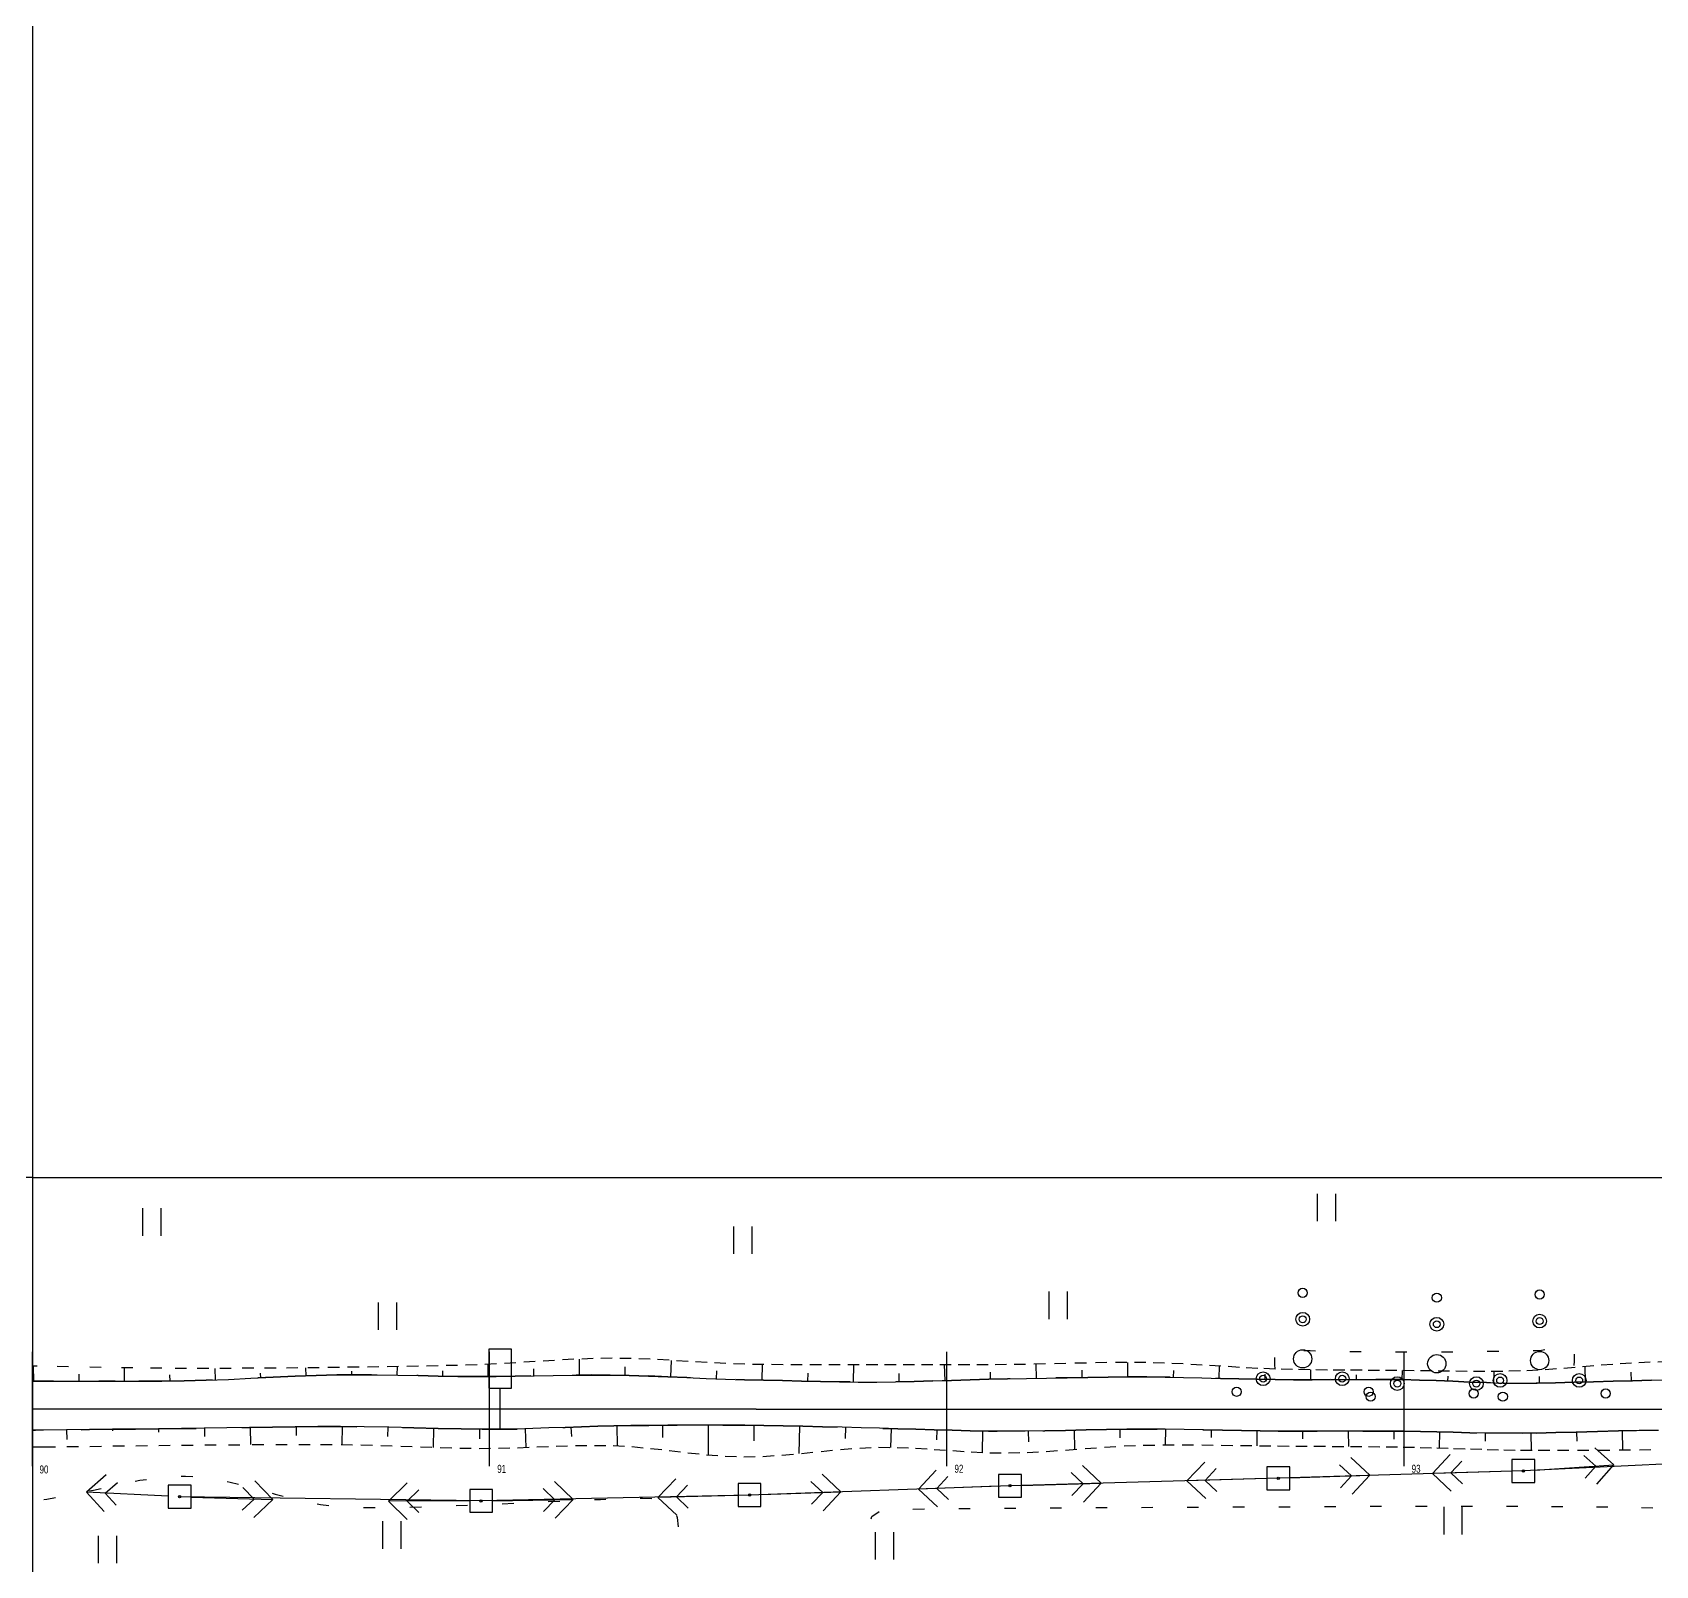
# Model space of a CAD drawing. Extents: x 2172 to 5772, y -842 to -248.
# Drawn here: x 4736.6 to 4807.6, y -627.6 to -560.5 of the extents above; entities that cross this region are included whole.
import ezdxf

# ---------------------------------------------------------------- set-up
doc = ezdxf.new("R2010")
doc.units = 0
doc.header["$MEASUREMENT"] = 0
for name, pattern in [('CONTI', [0]), ('STROT', [1.7, 0.5, -1.2]), ('TP0', [0])]:
    doc.linetypes.add(name, pattern=pattern)
doc.layers.get('0').update_dxf_attribs({"linetype": 'CONTINUOUS'})
for name, color, linetype in [('DEFAULT', 7, 'CONTI'), ('OTKOSDEFAULT', 32, 'CONTI'), ('SIT_LDEFAULT', 7, 'CONTI'), ('USLZNDEFAULT', 7, 'CONTI')]:
    doc.layers.add(name, color=color, linetype=linetype)
doc.styles.add('SHRFT', font='TXT', dxfattribs={"width": 8.75})

# ---------------------------------------------------------------- blocks, each defined once
blk = doc.blocks.new('BL_2010')
at = {"color": 0}
for centre, radius in [((0, 14.45), 1), ((0, 8.65), 1.5), ((0, 8.65), 0.75), ((0, 0), 2), ((-8.65, -4.35), 1.5), ((8.65, -4.35), 1.5), ((-14.45, -7.2), 1), ((-8.65, -4.35), 0.75), ((8.65, -4.35), 0.75), ((14.45, -7.2), 1)]:
    blk.add_circle(centre, radius, dxfattribs=at)
blk = doc.blocks.new('BL_27')
at = {"color": 0}
for p, q in [((2.5, 2.5), (-2.5, 2.5)), ((-2.5, 2.5), (-2.5, -2.5)), ((2.5, -2.5), (2.5, 2.5)), ((-2.5, -2.5), (2.5, -2.5))]:
    blk.add_line(p, q, dxfattribs=at)
blk.add_circle((0, 0), 0.25, dxfattribs=at)
blk = doc.blocks.new('BL_12')
at = {"color": 0}
for p, q in [((2.5, 17.5), (-2.5, 17.5)), ((-2.5, 17.5), (-2.5, 9)), ((2.5, 9), (2.5, 17.5)), ((-2.5, 9), (0, 9)), ((0, 0), (0, 9)), ((0, 9), (2.5, 9)), ((2, 0), (0, 0))]:
    blk.add_line(p, q, dxfattribs=at)
blk = doc.blocks.new('BL_2011')
at = {"color": 0}
for p, q in [((0, 0), (0, 6)), ((4, 0), (4, 6))]:
    blk.add_line(p, q, dxfattribs=at)

msp = doc.modelspace()

# ---------------------------------------------------------------- linework, layer by layer
at = {"linetype": 'Continuous'}
for p, q in [((4736.596, -380.462), (4736.596, -650.584)), ((4736.596, -402.82), (4736.596, -623.59)), ((4736.596, -610.584), (5570.216, -610.584))]:
    msp.add_line(p, q, dxfattribs=at)
at = {"linetype": 'TP0'}
msp.add_line((4736.596, -610.584), (4661.596, -610.584), dxfattribs=at)
at = {"layer": 'DEFAULT', "color": 12, "linetype": 'CONTI'}
for p, q in [((4736.596, -623.216), (4736.596, -618.216)), ((4756.596, -623.217), (4756.596, -618.216)), ((4776.595, -623.215), (4776.595, -618.215)), ((4796.596, -623.216), (4796.596, -618.215)), ((4737.171, -620.716), (4736.596, -620.716)), ((4738.941, -620.716), (4737.171, -620.716)), ((4740.711, -620.716), (4738.941, -620.716)), ((4742.482, -620.716), (4740.711, -620.716)), ((4744.252, -620.716), (4742.482, -620.716)), ((4768.252, -620.716), (4793.843, -620.716))]:
    msp.add_line(p, q, dxfattribs=at)
for points in [[(4744.336, -620.715, 0), (4744.251, -620.715, 0)], [(4744.583, -620.715, 0), (4744.336, -620.715, 0)], [(4745, -620.715, 0), (4744.583, -620.715, 0)], [(4745.582, -620.716, 0), (4745, -620.715, 0)], [(4746.328, -620.716, 0), (4745.582, -620.716, 0)], [(4747.241, -620.716, 0), (4746.328, -620.716, 0)], [(4748.32, -620.716, 0), (4747.241, -620.716, 0)], [(4749.566, -620.715, 0), (4748.32, -620.716, 0)], [(4750.978, -620.716, 0), (4749.566, -620.715, 0)], [(4752.556, -620.716, 0), (4750.978, -620.716, 0)], [(4754.301, -620.715, 0), (4752.556, -620.716, 0)], [(4756.211, -620.715, 0), (4754.301, -620.715, 0)], [(4758.288, -620.715, 0), (4756.211, -620.715, 0)], [(4760.528, -620.716, 0), (4758.288, -620.715, 0)], [(4762.937, -620.715, 0), (4760.528, -620.716, 0)], [(4765.511, -620.716, 0), (4762.937, -620.715, 0)], [(4768.252, -620.716, 0), (4765.511, -620.716, 0)], [(4793.843, -620.716, 0), (4796.072, -620.715, 0)], [(4796.072, -620.715, 0), (4798.196, -620.716, 0)], [(4798.196, -620.716, 0), (4800.21, -620.716, 0)], [(4800.21, -620.716, 0), (4802.114, -620.716, 0)], [(4802.114, -620.716, 0), (4803.911, -620.716, 0)], [(4803.911, -620.716, 0), (4805.598, -620.716, 0)], [(4805.598, -620.716, 0), (4807.175, -620.715, 0)], [(4807.175, -620.715, 0), (4808.645, -620.717, 0)]]:
    msp.add_polyline3d(points, dxfattribs=at)
at = {"layer": 'OTKOSDEFAULT', "color": 32, "linetype": 'STROT'}
for p, q in [((4736.807, -618.836, 38.355), (4736.596, -618.833, 38.357)), ((4738.179, -618.865, 38.341), (4736.807, -618.836, 38.355)), ((4739.599, -618.892, 38.325), (4738.179, -618.865, 38.341)), ((4740.987, -618.914, 38.311), (4739.599, -618.892, 38.325)), ((4742.26, -618.929, 38.297), (4740.987, -618.914, 38.311)), ((4743.338, -618.934, 38.286), (4742.26, -618.929, 38.297)), ((4744.305, -618.933, 38.279), (4743.338, -618.934, 38.286)), ((4745.287, -618.932, 38.273), (4744.305, -618.933, 38.279)), ((4746.273, -618.928, 38.266), (4745.287, -618.932, 38.273)), ((4747.251, -618.921, 38.259), (4746.273, -618.928, 38.266)), ((4748.209, -618.914, 38.253), (4747.251, -618.921, 38.259)), ((4749.138, -618.903, 38.246), (4748.209, -618.914, 38.253)), ((4750.023, -618.891, 38.24), (4749.138, -618.903, 38.246)), ((4750.883, -618.879, 38.232), (4750.023, -618.891, 38.24)), ((4751.748, -618.866, 38.224), (4750.883, -618.879, 38.232)), ((4752.615, -618.855, 38.215), (4751.748, -618.866, 38.224)), ((4753.478, -618.839, 38.207), (4752.615, -618.855, 38.215)), ((4754.339, -618.822, 38.198), (4753.478, -618.839, 38.207)), ((4755.196, -618.802, 38.19), (4754.339, -618.822, 38.198)), ((4756.044, -618.774, 38.182), (4755.196, -618.802, 38.19)), ((4756.891, -618.736, 38.181), (4756.044, -618.774, 38.182)), ((4757.74, -618.689, 38.18), (4756.891, -618.736, 38.181)), ((4758.59, -618.635, 38.179), (4757.74, -618.689, 38.18)), ((4759.438, -618.582, 38.178), (4758.59, -618.635, 38.179)), ((4760.284, -618.536, 38.177), (4759.438, -618.582, 38.178)), ((4761.124, -618.505, 38.176), (4760.284, -618.536, 38.177)), ((4761.956, -618.49, 38.175), (4761.124, -618.505, 38.176)), ((4762.785, -618.5, 38.15), (4761.956, -618.49, 38.175)), ((4763.615, -618.532, 38.125), (4762.785, -618.5, 38.15)), ((4764.444, -618.577, 38.1), (4763.615, -618.532, 38.125)), ((4765.275, -618.627, 38.075), (4764.444, -618.577, 38.1)), ((4766.105, -618.679, 38.049), (4765.275, -618.627, 38.075)), ((4766.935, -618.722, 38.024), (4766.105, -618.679, 38.049)), ((4767.764, -618.751, 37.999), (4766.935, -618.722, 38.024)), ((4768.597, -618.766, 38.007), (4767.764, -618.751, 37.999)), ((4769.431, -618.776, 38.015), (4768.597, -618.766, 38.007)), ((4770.27, -618.781, 38.024), (4769.431, -618.776, 38.015)), ((4771.106, -618.781, 38.032), (4770.27, -618.781, 38.024)), ((4771.935, -618.78, 38.04), (4771.106, -618.781, 38.032)), ((4772.759, -618.778, 38.048), (4771.935, -618.78, 38.04)), ((4773.57, -618.778, 38.056), (4772.759, -618.778, 38.048)), ((4774.375, -618.78, 38.058), (4773.57, -618.778, 38.056)), ((4775.18, -618.782, 38.059), (4774.375, -618.78, 38.058)), ((4775.986, -618.781, 38.06), (4775.18, -618.782, 38.059)), ((4776.791, -618.781, 38.061), (4775.986, -618.781, 38.06)), ((4777.596, -618.778, 38.063), (4776.791, -618.781, 38.061)), ((4778.402, -618.776, 38.064), (4777.596, -618.778, 38.063)), ((4779.207, -618.77, 38.065), (4778.402, -618.776, 38.064)), ((4780.037, -618.759, 38.066), (4779.207, -618.77, 38.065)), ((4780.906, -618.74, 38.066), (4780.037, -618.759, 38.066)), ((4781.799, -618.719, 38.066), (4780.906, -618.74, 38.066)), ((4782.701, -618.698, 38.066), (4781.799, -618.719, 38.066)), ((4783.596, -618.68, 38.066), (4782.701, -618.698, 38.066)), ((4784.467, -618.674, 38.066), (4783.596, -618.68, 38.066)), ((4785.3, -618.679, 38.066), (4784.467, -618.674, 38.066)), ((4786.116, -618.701, 38.065), (4785.3, -618.679, 38.066)), ((4786.94, -618.738, 38.063), (4786.116, -618.701, 38.065)), ((4787.766, -618.787, 38.062), (4786.94, -618.738, 38.063)), ((4788.587, -618.837, 38.061), (4787.766, -618.787, 38.062)), ((4789.399, -618.888, 38.059), (4788.587, -618.837, 38.061)), ((4790.194, -618.931, 38.058), (4789.399, -618.888, 38.059)), ((4790.965, -618.962, 38.057), (4790.194, -618.931, 38.058)), ((4791.723, -618.983, 38.06), (4790.965, -618.962, 38.057)), ((4792.484, -618.997, 38.064), (4791.723, -618.983, 38.06)), ((4793.243, -619.008, 38.068), (4792.484, -618.997, 38.064)), ((4794.001, -619.013, 38.071), (4793.243, -619.008, 38.068)), ((4794.761, -619.018, 38.075), (4794.001, -619.013, 38.071)), ((4795.52, -619.021, 38.079), (4794.761, -619.018, 38.075)), ((4796.28, -619.025, 38.082), (4795.52, -619.021, 38.079)), ((4797.044, -619.033, 38.075), (4796.28, -619.025, 38.082)), ((4797.813, -619.044, 38.068), (4797.044, -619.033, 38.075)), ((4798.585, -619.058, 38.061), (4797.813, -619.044, 38.068)), ((4799.36, -619.068, 38.054), (4798.585, -619.058, 38.061)), ((4800.136, -619.072, 38.047), (4799.36, -619.068, 38.054)), ((4800.911, -619.066, 38.04), (4800.136, -619.072, 38.047)), ((4801.685, -619.047, 38.033), (4800.911, -619.066, 38.04)), ((4802.467, -619.01, 38.033), (4801.685, -619.047, 38.033)), ((4803.266, -618.956, 38.032), (4802.467, -619.01, 38.033)), ((4804.08, -618.891, 38.032), (4803.266, -618.956, 38.032)), ((4804.899, -618.823, 38.032), (4804.08, -618.891, 38.032)), ((4805.723, -618.758, 38.032), (4804.899, -618.823, 38.032)), ((4806.547, -618.706, 38.032), (4805.723, -618.758, 38.032)), ((4807.367, -618.668, 38.032), (4806.547, -618.706, 38.032)), ((4808.204, -618.651, 38.027), (4807.367, -618.668, 38.032)), ((4736.596, -622.37, 38.304), (4737.099, -622.366, 38.298)), ((4737.099, -622.366, 38.298), (4738.106, -622.356, 38.285)), ((4738.106, -622.356, 38.285), (4739.111, -622.343, 38.272)), ((4739.111, -622.343, 38.272), (4740.117, -622.328, 38.259)), ((4740.117, -622.328, 38.259), (4741.122, -622.314, 38.246)), ((4741.122, -622.314, 38.246), (4742.124, -622.301, 38.233)), ((4742.124, -622.301, 38.233), (4743.123, -622.29, 38.22)), ((4743.123, -622.29, 38.22), (4744.137, -622.282, 38.208)), ((4744.137, -622.282, 38.208), (4745.173, -622.274, 38.196)), ((4745.173, -622.274, 38.196), (4746.213, -622.267, 38.183)), ((4746.213, -622.267, 38.183), (4747.243, -622.262, 38.171)), ((4747.243, -622.262, 38.171), (4748.245, -622.258, 38.159)), ((4748.245, -622.258, 38.159), (4749.201, -622.258, 38.147)), ((4749.201, -622.258, 38.147), (4750.1, -622.262, 38.137)), ((4750.1, -622.262, 38.137), (4750.965, -622.277, 38.124)), ((4750.965, -622.277, 38.124), (4751.835, -622.302, 38.111)), ((4751.835, -622.302, 38.111), (4752.704, -622.334, 38.098)), ((4752.704, -622.334, 38.098), (4753.57, -622.367, 38.085)), ((4753.57, -622.367, 38.085), (4754.435, -622.398, 38.072)), ((4754.435, -622.398, 38.072), (4755.289, -622.422, 38.06)), ((4755.289, -622.422, 38.06), (4756.135, -622.432, 38.047)), ((4756.135, -622.432, 38.047), (4756.977, -622.423, 38.041)), ((4756.977, -622.423, 38.041), (4757.82, -622.401, 38.035)), ((4757.82, -622.401, 38.035), (4758.665, -622.37, 38.029)), ((4758.665, -622.37, 38.029), (4759.507, -622.337, 38.023)), ((4759.507, -622.337, 38.023), (4760.347, -622.312, 38.016)), ((4760.347, -622.312, 38.016), (4761.179, -622.302, 38.01)), ((4761.179, -622.302, 38.01), (4762.002, -622.312, 38.004)), ((4762.002, -622.312, 38.004), (4762.82, -622.357, 37.991)), ((4762.82, -622.357, 37.991), (4763.637, -622.432, 37.977)), ((4763.637, -622.432, 37.977), (4764.452, -622.524, 37.964)), ((4764.452, -622.524, 37.964), (4765.267, -622.621, 37.95)), ((4765.267, -622.621, 37.95), (4766.084, -622.708, 37.936)), ((4769.383, -622.727, 37.921), (4770.237, -622.65, 37.927)), ((4770.237, -622.65, 37.927), (4771.093, -622.564, 37.933)), ((4771.093, -622.564, 37.933), (4771.945, -622.482, 37.939)), ((4771.945, -622.482, 37.939), (4772.784, -622.418, 37.945)), ((4772.784, -622.418, 37.945), (4773.607, -622.386, 37.951)), ((4773.607, -622.386, 37.951), (4774.418, -622.392, 37.94)), ((4774.418, -622.392, 37.94), (4775.23, -622.426, 37.929)), ((4775.23, -622.426, 37.929), (4776.04, -622.476, 37.918)), ((4776.04, -622.476, 37.918), (4776.852, -622.532, 37.908)), ((4776.852, -622.532, 37.908), (4777.665, -622.584, 37.897)), ((4777.665, -622.584, 37.897), (4778.476, -622.62, 37.886)), ((4778.476, -622.62, 37.886), (4779.287, -622.63, 37.875)), ((4779.287, -622.63, 37.875), (4780.107, -622.609, 37.877)), ((4780.107, -622.609, 37.877), (4780.943, -622.566, 37.88)), ((4780.943, -622.566, 37.88), (4781.79, -622.506, 37.883)), ((4781.79, -622.506, 37.883), (4782.641, -622.442, 37.886)), ((4782.641, -622.442, 37.886), (4783.496, -622.379, 37.888)), ((4783.496, -622.379, 37.888), (4784.348, -622.327, 37.891)), ((4784.348, -622.327, 37.891), (4785.191, -622.293, 37.894)), ((4785.191, -622.293, 37.894), (4786.038, -622.279, 37.9)), ((4786.038, -622.279, 37.9), (4786.891, -622.275, 37.905)), ((4786.891, -622.275, 37.905), (4787.748, -622.281, 37.911)), ((4787.748, -622.281, 37.911), (4788.601, -622.292, 37.917)), ((4788.601, -622.292, 37.917), (4789.444, -622.306, 37.923)), ((4789.444, -622.306, 37.923), (4790.268, -622.318, 37.929)), ((4790.268, -622.318, 37.929), (4791.067, -622.328, 37.934)), ((4791.067, -622.328, 37.934), (4791.858, -622.332, 37.931)), ((4791.858, -622.332, 37.931), (4792.657, -622.338, 37.927)), ((4792.657, -622.338, 37.927), (4793.458, -622.343, 37.924)), ((4793.458, -622.343, 37.924), (4794.255, -622.348, 37.92)), ((4794.255, -622.348, 37.92), (4795.043, -622.355, 37.917)), ((4795.043, -622.355, 37.917), (4795.813, -622.365, 37.914)), ((4795.813, -622.365, 37.914), (4796.561, -622.374, 37.91)), ((4796.561, -622.374, 37.91), (4797.296, -622.389, 37.913)), ((4797.296, -622.389, 37.913), (4798.03, -622.411, 37.917)), ((4798.03, -622.411, 37.917), (4798.764, -622.433, 37.92)), ((4798.764, -622.433, 37.92), (4799.498, -622.457, 37.923)), ((4799.498, -622.457, 37.923), (4800.231, -622.479, 37.926)), ((4800.231, -622.479, 37.926), (4800.965, -622.497, 37.929)), ((4800.965, -622.497, 37.929), (4801.696, -622.506, 37.932)), ((4801.696, -622.506, 37.932), (4802.468, -622.509, 37.927)), ((4802.468, -622.509, 37.927), (4803.305, -622.51, 37.922)), ((4803.305, -622.51, 37.922), (4804.186, -622.51, 37.916)), ((4804.186, -622.51, 37.916), (4805.093, -622.506, 37.91)), ((4805.093, -622.506, 37.91), (4806.002, -622.501, 37.904)), ((4806.002, -622.501, 37.904), (4806.897, -622.493, 37.899)), ((4806.897, -622.493, 37.899), (4807.754, -622.482, 37.893)), ((4766.084, -622.708, 37.936), (4766.898, -622.772, 37.923)), ((4766.898, -622.772, 37.923), (4767.715, -622.799, 37.909)), ((4767.715, -622.799, 37.909), (4768.541, -622.782, 37.915)), ((4768.541, -622.782, 37.915), (4769.383, -622.727, 37.921))]:
    msp.add_line(p, q, dxfattribs=at)
at = {"layer": 'OTKOSDEFAULT', "color": 32}
for p, q in [((4736.65, -619.498), (4736.643, -618.833)), ((4740.628, -619.497), (4740.629, -618.91)), ((4744.602, -619.435), (4744.584, -618.934)), ((4746.586, -619.346), (4746.576, -619.136)), ((4748.573, -619.258), (4748.561, -618.911)), ((4750.561, -619.211), (4750.561, -619.049)), ((4752.552, -619.231), (4752.559, -618.856)), ((4754.542, -619.271), (4754.547, -619.045)), ((4756.533, -619.284), (4756.531, -618.753)), ((4758.529, -619.258), (4758.524, -618.949)), ((4760.526, -619.227), (4760.52, -618.527)), ((4762.521, -619.238), (4762.529, -618.868)), ((4764.517, -619.304), (4764.545, -618.583)), ((4766.514, -619.387), (4766.528, -619.045)), ((4768.514, -619.447), (4768.531, -618.765)), ((4770.514, -619.496), (4770.523, -619.14)), ((4772.516, -619.528), (4772.522, -618.779)), ((4776.516, -619.468), (4776.495, -618.78)), ((4778.512, -619.409), (4778.504, -619.092)), ((4780.512, -619.367), (4780.499, -618.749)), ((4782.513, -619.33), (4782.509, -619.017)), ((4784.514, -619.305), (4784.509, -618.674)), ((4786.514, -619.319), (4786.519, -619.021)), ((4788.514, -619.368), (4788.529, -618.834)), ((4792.515, -619.429), (4792.514, -618.996)), ((4796.516, -619.427), (4796.523, -619.027)), ((4800.523, -619.564), (4800.537, -619.07)), ((4804.535, -619.53), (4804.516, -618.854)), ((4806.544, -619.474), (4806.534, -619.092)), ((4736.596, -619.497, 38.473), (4737.042, -619.492, 38.469)), ((4737.042, -619.492, 38.469), (4738.098, -619.489, 38.459)), ((4738.098, -619.489, 38.459), (4739.156, -619.493, 38.448)), ((4738.639, -619.493), (4738.64, -619.183)), ((4739.156, -619.493, 38.448), (4740.209, -619.496, 38.438)), ((4740.209, -619.496, 38.438), (4741.246, -619.498, 38.427)), ((4741.246, -619.498, 38.427), (4742.257, -619.493, 38.417)), ((4742.257, -619.493, 38.417), (4743.232, -619.479, 38.407)), ((4742.614, -619.488), (4742.611, -619.21)), ((4743.232, -619.479, 38.407), (4744.196, -619.45, 38.393)), ((4744.196, -619.45, 38.393), (4745.173, -619.412, 38.378)), ((4745.173, -619.412, 38.378), (4746.154, -619.366, 38.363)), ((4746.154, -619.366, 38.363), (4747.126, -619.319, 38.348)), ((4747.126, -619.319, 38.348), (4748.084, -619.276, 38.334)), ((4748.084, -619.276, 38.334), (4749.014, -619.24, 38.319)), ((4749.014, -619.24, 38.319), (4749.911, -619.216, 38.306)), ((4749.911, -619.216, 38.306), (4750.792, -619.21, 38.3)), ((4750.792, -619.21, 38.3), (4751.682, -619.216, 38.293)), ((4751.682, -619.216, 38.293), (4752.574, -619.231, 38.287)), ((4752.574, -619.231, 38.287), (4753.463, -619.249, 38.28)), ((4753.463, -619.249, 38.28), (4754.342, -619.268, 38.274)), ((4754.342, -619.268, 38.274), (4755.206, -619.282, 38.268)), ((4755.206, -619.282, 38.268), (4756.049, -619.288, 38.262)), ((4756.049, -619.288, 38.262), (4756.879, -619.283, 38.258)), ((4756.879, -619.283, 38.258), (4757.709, -619.27, 38.254)), ((4757.709, -619.27, 38.254), (4758.541, -619.257, 38.25)), ((4758.541, -619.257, 38.25), (4759.371, -619.241, 38.246)), ((4759.371, -619.241, 38.246), (4760.202, -619.229, 38.242)), ((4760.202, -619.229, 38.242), (4761.032, -619.223, 38.238)), ((4761.032, -619.223, 38.238), (4761.864, -619.226, 38.234)), ((4761.864, -619.226, 38.234), (4762.699, -619.241, 38.228)), ((4762.699, -619.241, 38.228), (4763.539, -619.267, 38.221)), ((4763.539, -619.267, 38.221), (4764.384, -619.298, 38.215)), ((4764.384, -619.298, 38.215), (4765.228, -619.333, 38.208)), ((4765.228, -619.333, 38.208), (4766.071, -619.37, 38.201)), ((4766.071, -619.37, 38.201), (4766.91, -619.402, 38.195)), ((4766.91, -619.402, 38.195), (4767.742, -619.427, 38.188)), ((4767.742, -619.427, 38.188), (4768.572, -619.448, 38.182)), ((4768.572, -619.448, 38.182), (4769.404, -619.469, 38.176)), ((4769.404, -619.469, 38.176), (4770.236, -619.49, 38.169)), ((4770.236, -619.49, 38.169), (4771.067, -619.508, 38.163)), ((4771.067, -619.508, 38.163), (4771.895, -619.521, 38.156)), ((4771.895, -619.521, 38.156), (4772.72, -619.529, 38.15)), ((4772.72, -619.529, 38.15), (4773.539, -619.53, 38.143)), ((4773.539, -619.53, 38.143), (4774.355, -619.522, 38.138)), ((4774.355, -619.522, 38.138), (4775.169, -619.506, 38.133)), ((4774.515, -619.519), (4774.51, -619.15)), ((4775.169, -619.506, 38.133), (4775.986, -619.484, 38.128)), ((4775.986, -619.484, 38.128), (4776.8, -619.46, 38.123)), ((4776.8, -619.46, 38.123), (4777.615, -619.435, 38.117)), ((4777.615, -619.435, 38.117), (4778.432, -619.411, 38.112)), ((4778.432, -619.411, 38.112), (4779.246, -619.393, 38.107)), ((4779.246, -619.393, 38.107), (4780.084, -619.376, 38.101)), ((4780.084, -619.376, 38.101), (4780.961, -619.358, 38.095)), ((4780.961, -619.358, 38.095), (4781.859, -619.341, 38.088)), ((4781.859, -619.341, 38.088), (4782.762, -619.326, 38.081)), ((4782.762, -619.326, 38.081), (4783.656, -619.315, 38.075)), ((4783.656, -619.315, 38.075), (4784.524, -619.306, 38.069)), ((4784.524, -619.306, 38.069), (4785.351, -619.305, 38.063)), ((4785.351, -619.305, 38.063), (4786.154, -619.312, 38.064)), ((4786.154, -619.312, 38.064), (4786.956, -619.328, 38.065)), ((4786.956, -619.328, 38.065), (4787.758, -619.347, 38.066)), ((4787.758, -619.347, 38.066), (4788.563, -619.369, 38.067)), ((4788.563, -619.369, 38.067), (4789.364, -619.392, 38.069)), ((4789.364, -619.392, 38.069), (4790.165, -619.41, 38.07)), ((4790.165, -619.41, 38.07), (4790.961, -619.423, 38.071)), ((4790.515, -619.416), (4790.518, -619.179)), ((4790.961, -619.423, 38.071), (4791.764, -619.429, 38.072)), ((4791.764, -619.429, 38.072), (4792.58, -619.429, 38.072)), ((4792.58, -619.429, 38.072), (4793.397, -619.425, 38.073)), ((4793.397, -619.425, 38.073), (4794.209, -619.421, 38.073)), ((4794.209, -619.421, 38.073), (4795.008, -619.418, 38.074)), ((4794.515, -619.42), (4794.515, -619.218)), ((4795.008, -619.418, 38.074), (4795.786, -619.419, 38.074)), ((4795.786, -619.419, 38.074), (4796.536, -619.426, 38.075)), ((4796.536, -619.426, 38.075), (4797.269, -619.443, 38.076)), ((4797.269, -619.443, 38.076), (4798, -619.468, 38.076)), ((4798, -619.468, 38.076), (4798.733, -619.498, 38.077)), ((4798.519, -619.489), (4798.528, -619.273)), ((4798.733, -619.498, 38.077), (4799.466, -619.529, 38.078)), ((4799.466, -619.529, 38.078), (4800.2, -619.555, 38.079)), ((4800.2, -619.555, 38.079), (4800.932, -619.576, 38.079)), ((4800.932, -619.576, 38.079), (4801.665, -619.583, 38.08)), ((4801.665, -619.583, 38.08), (4802.422, -619.578, 38.074)), ((4802.422, -619.578, 38.074), (4803.219, -619.564, 38.067)), ((4802.528, -619.576), (4802.524, -619.291)), ((4803.219, -619.564, 38.067), (4804.045, -619.543, 38.06)), ((4804.045, -619.543, 38.06), (4804.89, -619.521, 38.053)), ((4804.89, -619.521, 38.053), (4805.741, -619.496, 38.046)), ((4805.741, -619.496, 38.046), (4806.59, -619.472, 38.039)), ((4806.59, -619.472, 38.039), (4807.426, -619.454, 38.032)), ((4807.426, -619.454, 38.032), (4808.262, -619.439, 38.029)), ((4737.074, -621.634, 38.445), (4736.596, -621.641, 38.448)), ((4738.084, -621.622, 38.438), (4737.074, -621.634, 38.445)), ((4739.093, -621.611, 38.431), (4738.084, -621.622, 38.438)), ((4738.09, -621.623), (4738.095, -622.049)), ((4740.101, -621.599, 38.425), (4739.093, -621.611, 38.431)), ((4740.099, -621.599), (4740.099, -621.67)), ((4741.108, -621.588, 38.418), (4740.101, -621.599, 38.425)), ((4742.11, -621.577, 38.411), (4741.108, -621.588, 38.418)), ((4742.108, -621.577), (4742.11, -621.716)), ((4743.109, -621.565, 38.405), (4742.11, -621.577, 38.411)), ((4744.104, -621.552, 38.394), (4743.109, -621.565, 38.405)), ((4745.101, -621.535, 38.383), (4744.104, -621.552, 38.394)), ((4744.116, -621.551), (4744.121, -621.918)), ((4746.096, -621.518, 38.372), (4745.101, -621.535, 38.383)), ((4747.093, -621.503, 38.361), (4746.096, -621.518, 38.372)), ((4746.125, -621.517), (4746.136, -622.267)), ((4748.087, -621.491, 38.35), (4747.093, -621.503, 38.361)), ((4749.083, -621.481, 38.34), (4748.087, -621.491, 38.35)), ((4748.131, -621.491), (4748.135, -621.875)), ((4750.077, -621.479, 38.329), (4749.083, -621.481, 38.34)), ((4751.107, -621.487, 38.312), (4750.077, -621.479, 38.329)), ((4750.137, -621.48), (4750.134, -622.263)), ((4752.184, -621.506, 38.294), (4751.107, -621.487, 38.312)), ((4752.142, -621.505), (4752.134, -621.91)), ((4753.275, -621.531, 38.276), (4752.184, -621.506, 38.294)), ((4754.343, -621.557, 38.258), (4753.275, -621.531, 38.276)), ((4754.146, -621.552), (4754.127, -622.387)), ((4755.352, -621.579, 38.241), (4754.343, -621.557, 38.258)), ((4756.27, -621.591, 38.226), (4755.352, -621.579, 38.241)), ((4756.149, -621.591), (4756.145, -622.012)), ((4757.057, -621.595, 38.213), (4756.27, -621.591, 38.226)), ((4757.769, -621.586, 38.209), (4757.057, -621.595, 38.213)), ((4758.479, -621.566, 38.205), (4757.769, -621.586, 38.209)), ((4758.153, -621.576), (4758.175, -622.387)), ((4759.192, -621.54, 38.201), (4758.479, -621.566, 38.205)), ((4759.902, -621.514, 38.197), (4759.192, -621.54, 38.201)), ((4760.614, -621.487, 38.192), (4759.902, -621.514, 38.197)), ((4760.153, -621.504), (4760.17, -621.912)), ((4761.324, -621.463, 38.188), (4760.614, -621.487, 38.192)), ((4762.035, -621.447, 38.184), (4761.324, -621.463, 38.188)), ((4762.773, -621.435, 38.184), (4762.035, -621.447, 38.184)), ((4762.155, -621.444), (4762.172, -622.323)), ((4763.562, -621.428, 38.184), (4762.773, -621.435, 38.184)), ((4764.384, -621.42, 38.184), (4763.562, -621.428, 38.184)), ((4764.156, -621.423), (4764.16, -621.958)), ((4765.228, -621.417, 38.185), (4764.384, -621.42, 38.184)), ((4766.08, -621.414, 38.185), (4765.228, -621.417, 38.185)), ((4766.928, -621.416, 38.185), (4766.08, -621.414, 38.185)), ((4766.156, -621.414), (4766.156, -622.714)), ((4767.759, -621.421, 38.185), (4766.928, -621.416, 38.185)), ((4768.59, -621.43, 38.176), (4767.759, -621.421, 38.185)), ((4768.155, -621.426), (4768.148, -622.108)), ((4769.438, -621.446, 38.166), (4768.59, -621.43, 38.176)), ((4770.296, -621.465, 38.157), (4769.438, -621.446, 38.166)), ((4770.156, -621.461), (4770.128, -622.659)), ((4771.158, -621.488, 38.147), (4770.296, -621.465, 38.157)), ((4772.011, -621.51, 38.137), (4771.158, -621.488, 38.147)), ((4772.845, -621.532, 38.128), (4772.011, -621.51, 38.137)), ((4772.157, -621.515), (4772.145, -621.993)), ((4773.655, -621.552, 38.119), (4772.845, -621.532, 38.128)), ((4774.447, -621.572, 38.116), (4773.655, -621.552, 38.119)), ((4774.157, -621.564), (4774.136, -622.39)), ((4775.241, -621.593, 38.112), (4774.447, -621.572, 38.116)), ((4776.035, -621.619, 38.109), (4775.241, -621.593, 38.112)), ((4776.827, -621.639, 38.105), (4776.035, -621.619, 38.109)), ((4776.157, -621.621), (4776.144, -622.053)), ((4777.621, -621.66, 38.102), (4776.827, -621.639, 38.105)), ((4778.414, -621.673, 38.098), (4777.621, -621.66, 38.102)), ((4778.157, -621.669), (4778.142, -622.606)), ((4779.206, -621.68, 38.095), (4778.414, -621.673, 38.098)), ((4780.026, -621.677, 38.087), (4779.206, -621.68, 38.095)), ((4780.89, -621.666, 38.079), (4780.026, -621.677, 38.087)), ((4780.158, -621.674), (4780.164, -622.141)), ((4781.781, -621.646, 38.07), (4780.89, -621.666, 38.079)), ((4782.685, -621.627, 38.062), (4781.781, -621.646, 38.07)), ((4782.16, -621.638), (4782.178, -622.476)), ((4783.586, -621.608, 38.053), (4782.685, -621.627, 38.062)), ((4784.468, -621.594, 38.044), (4783.586, -621.608, 38.053)), ((4784.159, -621.599), (4784.164, -621.968)), ((4785.316, -621.588, 38.036), (4784.468, -621.594, 38.044)), ((4786.147, -621.592, 38.04), (4785.316, -621.588, 38.036)), ((4786.983, -621.603, 38.045), (4786.147, -621.592, 38.04)), ((4786.159, -621.592), (4786.152, -622.277)), ((4787.822, -621.619, 38.049), (4786.983, -621.603, 38.045)), ((4788.658, -621.636, 38.053), (4787.822, -621.619, 38.049)), ((4788.16, -621.626), (4788.153, -621.956)), ((4789.485, -621.653, 38.058), (4788.658, -621.636, 38.053)), ((4790.299, -621.669, 38.062), (4789.485, -621.653, 38.058)), ((4790.161, -621.667), (4790.15, -622.316)), ((4791.096, -621.678, 38.066), (4790.299, -621.669, 38.062)), ((4791.889, -621.683, 38.065), (4791.096, -621.678, 38.066)), ((4792.694, -621.683, 38.063), (4791.889, -621.683, 38.065)), ((4792.159, -621.683), (4792.159, -622.009)), ((4793.501, -621.683, 38.062), (4792.694, -621.683, 38.063)), ((4794.305, -621.68, 38.061), (4793.501, -621.683, 38.062)), ((4794.159, -621.68), (4794.161, -622.347)), ((4795.092, -621.679, 38.059), (4794.305, -621.68, 38.061)), ((4795.859, -621.681, 38.058), (4795.092, -621.679, 38.059)), ((4796.595, -621.683, 38.057), (4795.859, -621.681, 38.058)), ((4796.155, -621.682), (4796.153, -622.026)), ((4797.313, -621.693, 38.059), (4796.595, -621.683, 38.057)), ((4798.032, -621.708, 38.061), (4797.313, -621.693, 38.059)), ((4798.751, -621.727, 38.063), (4798.032, -621.708, 38.061)), ((4798.154, -621.711), (4798.138, -622.413)), ((4799.468, -621.746, 38.065), (4798.751, -621.727, 38.063)), ((4800.187, -621.761, 38.068), (4799.468, -621.746, 38.065)), ((4800.151, -621.761), (4800.144, -622.119)), ((4800.904, -621.771, 38.07), (4800.187, -621.761, 38.068)), ((4801.622, -621.771, 38.072), (4800.904, -621.771, 38.07)), ((4802.388, -621.761, 38.071), (4801.622, -621.771, 38.072)), ((4802.146, -621.765), (4802.157, -622.507)), ((4803.231, -621.741, 38.07), (4802.388, -621.761, 38.071)), ((4804.128, -621.717, 38.069), (4803.231, -621.741, 38.07)), ((4805.053, -621.692, 38.068), (4804.128, -621.717, 38.069)), ((4804.14, -621.716), (4804.15, -622.114)), ((4805.976, -621.67, 38.066), (4805.053, -621.692, 38.068)), ((4806.875, -621.652, 38.065), (4805.976, -621.67, 38.066)), ((4806.135, -621.668), (4806.151, -622.5)), ((4807.724, -621.643, 38.064), (4806.875, -621.652, 38.065))]:
    msp.add_line(p, q, dxfattribs=at)
at = {"layer": 'SIT_LDEFAULT', "color": 7}
for p, q in [((4792.22, -618.146), (4792.492, -618.154)), ((4792.492, -618.152), (4792.722, -618.159)), ((4794.222, -618.196), (4794.394, -618.198)), ((4794.395, -618.196), (4794.723, -618.198)), ((4796.223, -618.212), (4796.494, -618.212)), ((4796.494, -618.212), (4796.725, -618.213)), ((4798.231, -618.207), (4798.732, -618.202)), ((4800.239, -618.183), (4800.645, -618.179)), ((4800.645, -618.177), (4800.742, -618.175)), ((4802.251, -618.153), (4802.374, -618.152)), ((4802.374, -618.152), (4802.612, -618.13)), ((4802.612, -618.13), (4802.753, -618.106)), ((4804.033, -618.306), (4804.041, -618.359)), ((4804.041, -618.359), (4804.042, -618.616)), ((4790.94, -618.661), (4790.942, -618.492)), ((4790.95, -618.811), (4790.94, -618.661)), ((4790.942, -618.492), (4790.946, -618.463)), ((4790.96, -618.92), (4790.95, -618.811)), ((4790.965, -618.962), (4790.96, -618.92)), ((4804.042, -618.616), (4804.027, -618.805)), ((4737.042, -619.492), (4736.596, -619.497)), ((4737.511, -619.49), (4737.042, -619.49)), ((4740.209, -619.496), (4739.497, -619.495)), ((4741.246, -619.5), (4740.209, -619.498)), ((4742.257, -619.493), (4741.246, -619.496)), ((4743.232, -619.479), (4742.257, -619.493)), ((4744.196, -619.45), (4743.232, -619.479)), ((4744.466, -619.441), (4744.196, -619.452)), ((4747.126, -619.319), (4746.451, -619.352)), ((4748.084, -619.276), (4747.126, -619.319)), ((4749.014, -619.24), (4748.084, -619.276)), ((4749.911, -619.216), (4749.014, -619.24)), ((4750.792, -619.21), (4749.911, -619.216)), ((4751.421, -619.213), (4750.792, -619.208)), ((4753.463, -619.249), (4753.411, -619.249)), ((4754.342, -619.268), (4753.463, -619.247)), ((4755.206, -619.282), (4754.342, -619.268)), ((4756.049, -619.288), (4755.206, -619.282)), ((4756.879, -619.283), (4756.049, -619.288)), ((4757.709, -619.27), (4756.879, -619.283)), ((4758.391, -619.261), (4757.709, -619.272)), ((4761.032, -619.221), (4760.384, -619.226)), ((4761.864, -619.226), (4761.032, -619.223)), ((4762.699, -619.241), (4761.864, -619.226)), ((4763.539, -619.267), (4762.699, -619.241)), ((4764.384, -619.298), (4763.539, -619.265)), ((4765.228, -619.333), (4764.384, -619.298)), ((4765.376, -619.34), (4765.228, -619.333)), ((4767.742, -619.427), (4767.372, -619.416)), ((4768.572, -619.448), (4767.742, -619.427)), ((4769.404, -619.469), (4768.572, -619.448)), ((4770.236, -619.49), (4769.404, -619.469)), ((4771.067, -619.506), (4770.236, -619.488)), ((4771.895, -619.521), (4771.067, -619.508)), ((4772.37, -619.525), (4771.895, -619.521)), ((4775.169, -619.506), (4774.369, -619.521)), ((4775.986, -619.484), (4775.169, -619.506)), ((4776.8, -619.46), (4775.986, -619.486)), ((4777.615, -619.437), (4776.8, -619.462)), ((4778.432, -619.411), (4777.615, -619.435)), ((4779.246, -619.393), (4778.432, -619.411)), ((4779.369, -619.39), (4779.246, -619.393)), ((4781.859, -619.339), (4781.368, -619.349)), ((4782.762, -619.326), (4781.859, -619.341)), ((4783.656, -619.315), (4782.762, -619.326)), ((4784.524, -619.306), (4783.656, -619.315)), ((4785.351, -619.305), (4784.524, -619.306)), ((4786.154, -619.312), (4785.351, -619.305)), ((4786.37, -619.317), (4786.154, -619.312)), ((4788.563, -619.369), (4788.367, -619.364)), ((4789.364, -619.392), (4788.563, -619.369)), ((4790.165, -619.41), (4789.364, -619.392)), ((4790.961, -619.423), (4790.165, -619.41)), ((4791.764, -619.429), (4790.961, -619.423)), ((4792.58, -619.429), (4791.764, -619.429)), ((4793.365, -619.425), (4792.58, -619.429)), ((4795.786, -619.419), (4795.367, -619.419)), ((4796.536, -619.426), (4795.786, -619.419)), ((4797.269, -619.443), (4796.536, -619.426)), ((4798, -619.468), (4797.269, -619.443)), ((4798.733, -619.498), (4798, -619.468)), ((4799.466, -619.529), (4798.733, -619.498)), ((4800.2, -619.555), (4799.466, -619.529)), ((4800.372, -619.558), (4800.2, -619.553)), ((4802.422, -619.578), (4802.379, -619.579)), ((4803.219, -619.564), (4802.422, -619.578)), ((4804.045, -619.541), (4803.22, -619.562)), ((4804.891, -619.519), (4804.045, -619.541)), ((4805.741, -619.496), (4804.89, -619.521)), ((4806.59, -619.472), (4805.741, -619.496)), ((4807.4, -619.454), (4806.59, -619.472)), ((4736.596, -621.643), (4736.723, -621.641)), ((4738.73, -621.618), (4739.092, -621.613)), ((4739.093, -621.611), (4740.101, -621.599)), ((4740.101, -621.599), (4741.108, -621.588)), ((4741.108, -621.588), (4742.11, -621.577)), ((4742.11, -621.577), (4743.109, -621.565)), ((4743.109, -621.565), (4743.754, -621.556)), ((4745.76, -621.526), (4746.096, -621.52)), ((4746.096, -621.518), (4747.093, -621.503)), ((4747.093, -621.503), (4748.087, -621.491)), ((4748.087, -621.491), (4749.083, -621.481)), ((4749.083, -621.481), (4750.077, -621.479)), ((4750.077, -621.481), (4750.779, -621.486)), ((4752.783, -621.52), (4753.275, -621.531)), ((4753.275, -621.531), (4754.343, -621.557)), ((4754.343, -621.557), (4755.352, -621.579)), ((4755.352, -621.581), (4756.27, -621.593)), ((4756.27, -621.591), (4757.057, -621.595)), ((4757.057, -621.595), (4757.769, -621.586)), ((4757.769, -621.586), (4757.793, -621.586)), ((4759.795, -621.517), (4759.902, -621.514)), ((4759.902, -621.514), (4760.614, -621.487)), ((4760.614, -621.487), (4761.324, -621.463)), ((4761.324, -621.463), (4762.035, -621.447)), ((4762.035, -621.447), (4762.773, -621.435)), ((4762.773, -621.435), (4763.562, -621.428)), ((4763.562, -621.428), (4764.384, -621.42)), ((4764.384, -621.42), (4764.799, -621.418)), ((4766.799, -621.417), (4766.927, -621.418)), ((4766.928, -621.416), (4767.759, -621.421)), ((4767.759, -621.421), (4768.59, -621.43)), ((4768.59, -621.43), (4769.438, -621.446)), ((4769.438, -621.446), (4770.296, -621.465)), ((4770.296, -621.467), (4771.158, -621.49)), ((4771.158, -621.488), (4771.799, -621.504)), ((4773.799, -621.556), (4774.447, -621.572)), ((4774.447, -621.572), (4775.241, -621.593)), ((4775.241, -621.593), (4776.035, -621.619)), ((4776.035, -621.619), (4776.827, -621.639)), ((4776.827, -621.639), (4777.621, -621.66)), ((4777.621, -621.66), (4778.414, -621.673)), ((4778.414, -621.673), (4778.796, -621.677)), ((4780.796, -621.666), (4780.89, -621.666)), ((4780.89, -621.666), (4781.781, -621.646)), ((4781.781, -621.646), (4782.685, -621.627)), ((4782.685, -621.627), (4783.586, -621.608)), ((4783.586, -621.608), (4784.468, -621.594)), ((4784.468, -621.594), (4785.316, -621.588)), ((4785.315, -621.59), (4785.794, -621.592)), ((4787.796, -621.619), (4787.822, -621.621)), ((4787.822, -621.619), (4788.658, -621.634)), ((4788.658, -621.636), (4789.485, -621.653)), ((4789.485, -621.653), (4790.299, -621.669)), ((4790.299, -621.669), (4791.096, -621.678)), ((4791.096, -621.678), (4791.889, -621.683)), ((4791.889, -621.683), (4792.694, -621.683)), ((4792.694, -621.685), (4792.794, -621.685)), ((4794.796, -621.678), (4795.092, -621.677)), ((4795.092, -621.679), (4795.859, -621.681)), ((4795.859, -621.681), (4796.595, -621.683)), ((4796.595, -621.683), (4797.313, -621.693)), ((4797.313, -621.693), (4798.032, -621.708)), ((4798.032, -621.708), (4798.751, -621.727)), ((4798.751, -621.729), (4799.468, -621.748)), ((4799.468, -621.746), (4799.788, -621.752)), ((4801.782, -621.768), (4802.388, -621.759)), ((4802.388, -621.761), (4803.231, -621.741)), ((4803.231, -621.741), (4804.128, -621.717)), ((4804.128, -621.719), (4805.053, -621.694)), ((4805.053, -621.692), (4805.976, -621.67)), ((4805.976, -621.67), (4806.763, -621.655)), ((4805.776, -623.157), (4804.936, -622.407)), ((4776.129, -623.383), (4775.359, -624.21)), ((4783.354, -623.957), (4782.533, -623.179)), ((4787.876, -623.032), (4787.098, -623.853)), ((4787.899, -623.83), (4788.384, -623.317)), ((4793.778, -623.153), (4794.296, -623.637)), ((4795.094, -623.61), (4794.269, -622.838)), ((4798.616, -622.701), (4797.842, -623.524)), ((4798.638, -623.5), (4799.122, -622.986)), ((4813.466, -622.857), (4801.818, -623.418)), ((4802.314, -623.382), (4805.776, -623.157)), ((4804.458, -622.737), (4804.983, -623.205)), ((4804.983, -623.205), (4804.521, -623.735)), ((4805.032, -624.004), (4805.776, -623.157)), ((4739.822, -623.594), (4738.964, -624.347)), ((4739.779, -624.394), (4740.314, -623.922)), ((4741.086, -623.869), (4741.299, -623.826)), ((4741.299, -623.826), (4741.587, -623.787)), ((4743.1, -623.652), (4743.29, -623.642)), ((4743.29, -623.642), (4743.607, -623.668)), ((4745.111, -623.883), (4745.251, -623.909)), ((4745.251, -623.909), (4745.607, -623.998)), ((4747.11, -624.675), (4746.317, -623.855)), ((4752.986, -623.94), (4752.174, -624.739)), ((4760.256, -624.663), (4759.435, -623.879)), ((4764.741, -623.759), (4763.96, -624.579)), ((4764.763, -624.559), (4765.251, -624.046)), ((4779.355, -624.069), (4767.966, -624.474)), ((4770.646, -623.879), (4771.164, -624.361)), ((4771.963, -624.332), (4771.135, -623.56)), ((4778.856, -624.086), (4775.359, -624.21)), ((4776.158, -624.182), (4776.64, -623.664)), ((4791.097, -623.742), (4779.355, -624.069)), ((4779.855, -624.055), (4783.354, -623.957)), ((4782.04, -623.494), (4782.554, -623.98)), ((4782.554, -623.98), (4782.068, -624.493)), ((4782.576, -624.778), (4783.354, -623.957)), ((4790.597, -623.755), (4787.098, -623.853)), ((4787.098, -623.853), (4787.919, -624.631)), ((4788.412, -624.316), (4787.899, -623.83)), ((4801.818, -623.418), (4791.097, -623.742)), ((4791.596, -623.726), (4795.094, -623.61)), ((4794.296, -623.637), (4793.812, -624.152)), ((4794.32, -624.435), (4795.094, -623.61)), ((4801.322, -623.428), (4797.842, -623.524)), ((4797.842, -623.524), (4798.661, -624.299)), ((4799.15, -623.986), (4798.638, -623.5)), ((4737.094, -624.662), (4737.22, -624.651)), ((4737.22, -624.649), (4737.597, -624.586)), ((4742.526, -624.525), (4738.964, -624.347)), ((4738.964, -624.347), (4739.732, -625.193)), ((4739.097, -624.295), (4739.272, -624.257)), ((4739.272, -624.257), (4739.595, -624.185)), ((4740.26, -624.92), (4739.779, -624.394)), ((4756.223, -624.728), (4743.035, -624.545)), ((4743.544, -624.565), (4747.11, -624.675)), ((4746.295, -624.655), (4745.772, -625.141)), ((4745.802, -624.142), (4746.295, -624.655)), ((4746.273, -625.456), (4747.11, -624.675)), ((4747.075, -624.39), (4747.214, -624.429)), ((4747.214, -624.429), (4747.568, -624.523)), ((4755.718, -624.732), (4752.174, -624.739)), ((4752.174, -624.739), (4752.985, -625.541)), ((4752.986, -624.741), (4753.491, -624.241)), ((4753.492, -625.24), (4752.986, -624.741)), ((4767.966, -624.474), (4756.223, -624.728)), ((4756.727, -624.722), (4760.256, -624.663)), ((4758.937, -624.187), (4759.45, -624.678)), ((4759.45, -624.678), (4758.955, -625.187)), ((4759.163, -624.761), (4759.668, -624.74)), ((4759.466, -625.478), (4760.256, -624.663)), ((4761.176, -624.674), (4761.445, -624.663)), ((4761.445, -624.663), (4761.677, -624.657)), ((4763.184, -624.613), (4763.285, -624.611)), ((4763.285, -624.609), (4763.684, -624.623)), ((4767.466, -624.487), (4763.96, -624.579)), ((4763.96, -624.579), (4764.783, -625.358)), ((4765.277, -625.046), (4764.763, -624.559)), ((4768.466, -624.456), (4771.963, -624.332)), ((4771.164, -624.361), (4770.682, -624.878)), ((4771.192, -625.16), (4771.963, -624.332)), ((4775.359, -624.21), (4776.186, -624.983)), ((4776.675, -624.664), (4776.158, -624.182)), ((4749.052, -624.865), (4749.192, -624.894)), ((4749.192, -624.892), (4749.554, -624.934)), ((4751.075, -625.019), (4751.582, -625.024)), ((4753.103, -624.997), (4753.61, -624.985)), ((4755.127, -624.935), (4755.631, -624.916)), ((4757.145, -624.853), (4757.649, -624.831)), ((4764.768, -625.375), (4764.799, -625.459)), ((4764.799, -625.459), (4764.848, -625.868)), ((4773.28, -625.515), (4773.308, -625.41)), ((4773.309, -625.412), (4773.633, -625.188)), ((4775.113, -625.092), (4775.612, -625.08)), ((4777.114, -625.061), (4777.613, -625.057)), ((4779.114, -625.047), (4779.613, -625.043)), ((4781.114, -625.03), (4781.238, -625.029)), ((4781.238, -625.031), (4781.612, -625.03)), ((4783.111, -625.021), (4783.612, -625.019)), ((4785.111, -625.012), (4785.612, -625.011)), ((4787.111, -625.002), (4787.612, -625)), ((4789.113, -624.993), (4789.614, -624.992)), ((4791.112, -624.984), (4791.613, -624.983)), ((4793.114, -624.976), (4793.615, -624.974)), ((4795.113, -624.967), (4795.612, -624.966)), ((4797.104, -624.958), (4797.602, -624.956)), ((4799.091, -624.954), (4799.588, -624.953)), ((4801.073, -624.957), (4801.568, -624.958)), ((4803.049, -624.968), (4803.452, -624.972)), ((4803.452, -624.974), (4803.543, -624.974)), ((4805.021, -624.988), (4805.512, -624.993)), ((4806.984, -625.02), (4807.473, -625.03))]:
    msp.add_line(p, q, dxfattribs=at)

# ---------------------------------------------------------------- block references
at = {"layer": 'USLZNDEFAULT', "color": 7, "xscale": 0.1999999999998181, "yscale": 0.1999999999999318, "zscale": 0.1999999999999034}
for name, p in [('BL_2011', (4792.806, -612.494)), ('BL_2011', (4741.429, -613.128)), ('BL_2011', (4767.276, -613.921)), ('BL_2011', (4781.072, -616.773)), ('BL_2010', (4792.163, -618.516)), ('BL_2010', (4802.529, -618.591)), ('BL_2011', (4751.736, -617.248)), ('BL_2010', (4798.03, -618.73)), ('BL_12', (4757.057, -621.595)), ('BL_27', (4791.097, -623.742)), ('BL_27', (4801.818, -623.418)), ('BL_27', (4743.035, -624.545)), ('BL_27', (4767.966, -624.474)), ('BL_27', (4779.355, -624.069)), ('BL_27', (4756.223, -624.728)), ('BL_2011', (4798.346, -626.194)), ('BL_2011', (4751.922, -626.823)), ('BL_2011', (4773.482, -627.294)), ('BL_2011', (4739.49, -627.452))]:
    msp.add_blockref(name, p, dxfattribs=at)

# ---------------------------------------------------------------- texts
at = {"layer": 'DEFAULT', "color": 12, "style": 'SHRFT', "width": 0.75}
for s, p in [('90', (4736.905, -623.529)), ('91', (4756.928, -623.502)), ('92', (4776.93, -623.498)), ('93', (4796.929, -623.498))]:
    msp.add_text(s, height=0.35, dxfattribs=at).set_placement(p)

doc.saveas('drawing.dxf')
